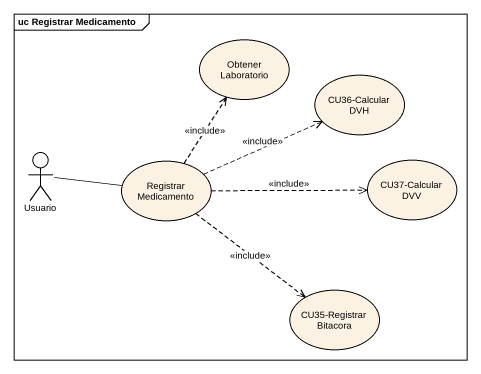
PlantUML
@startuml
mainframe uc Registrar Medicamento
usecase "Obtener Laboratorio" as Obtener_Laboratorio
usecase "CU36-Calcular DVH" as CU36_Calcular_DVH
actor Usuario
usecase "Registrar Medicamento" as Registrar_Medicamento
usecase "CU37-Calcular DVV" as CU37_Calcular_DVV
usecase "CU35-Registrar Bitacora" as CU35_Registrar_Bitacora
Usuario -right- Registrar_Medicamento
Registrar_Medicamento .up.> Obtener_Laboratorio : <<include>>
Registrar_Medicamento .right.> CU36_Calcular_DVH : <<include>>
Registrar_Medicamento .right.> CU37_Calcular_DVV : <<include>>
Registrar_Medicamento ..> CU35_Registrar_Bitacora : <<include>>
@enduml
